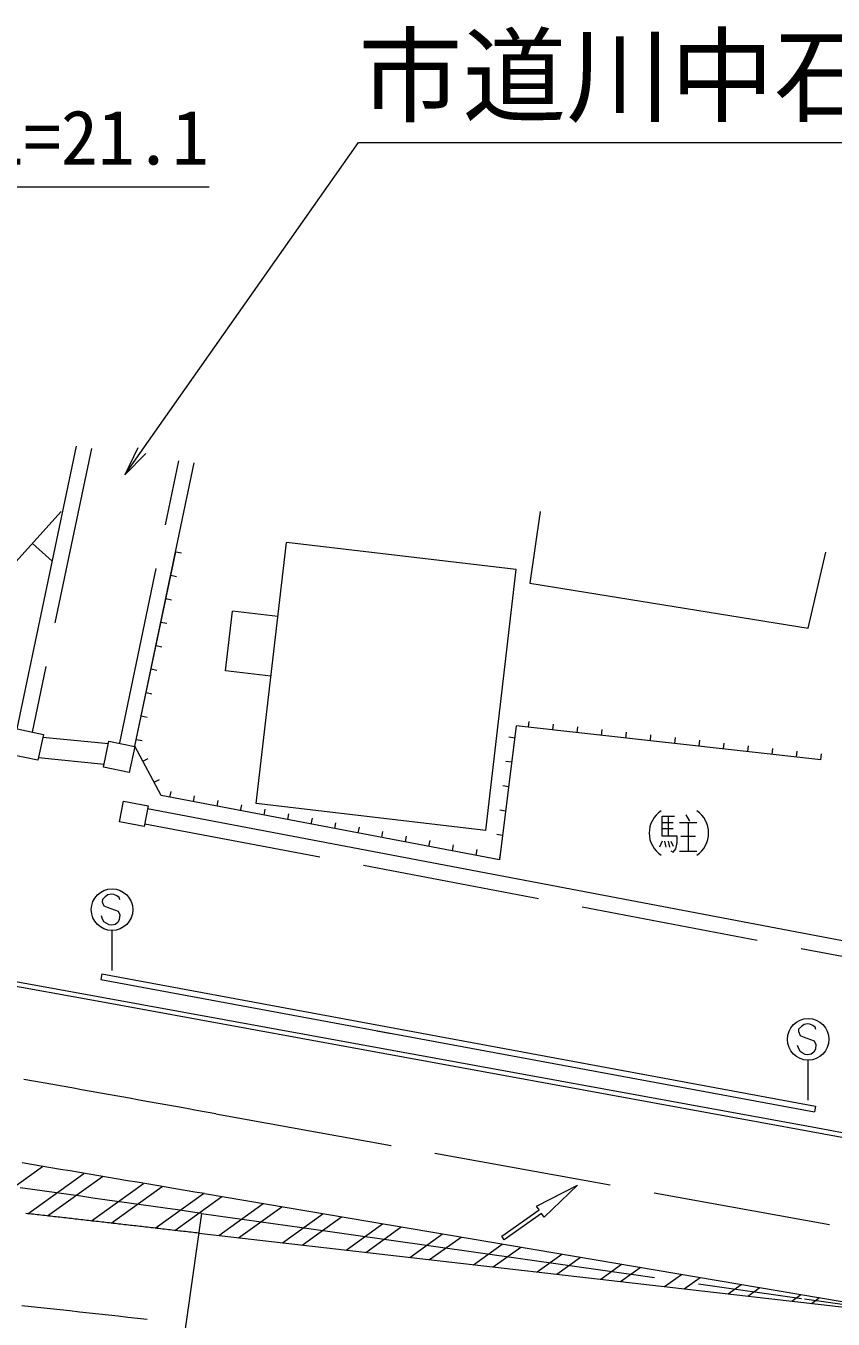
# Model space of a CAD drawing. Units: millimetres, scale not verified. Extents: x 40000 to 680000, y 20000 to 380000.
# Drawn here: x 123798 to 150985, y 275376 to 318927 of the extents above; entities that cross this region are included whole.
import ezdxf
from ezdxf.enums import TextEntityAlignment as Align

# ---------------------------------------------------------------- set-up
doc = ezdxf.new("R2010")
doc.units = ezdxf.units.MM
doc.header["$LTSCALE"] = 1000
doc.linetypes.add('CHAIN', pattern=[18.5, 12, -1.5, 3.5, -1.5])
doc.linetypes.add('DASHED', pattern=[7.5, 6, -1.5])
for name, color, linetype, lineweight in [('M-BGD', 7, 'Continuous', 13), ('M-BGD-HTXT', 7, 'Continuous', 13), ('M-BMK', 2, 'CHAIN', 13), ('M-STR-HTXT', 7, 'Continuous', 13), ('M-STR-STRC', 7, 'Continuous', 13)]:
    doc.layers.add(name, color=color, linetype=linetype, lineweight=lineweight)
doc.styles.add('ＭＳ ゴシック', font='')
doc.styles.get('ＭＳ ゴシック').set_extended_font_data('MS Gothic')

# ---------------------------------------------------------------- blocks, each defined once
blk = doc.blocks.new('open_arrow')
at = {"color": 0, "linetype": 'Continuous', "lineweight": -2}
blk.add_lwpolyline([(7.5, 1.25), (0, 0), (7.5, -1.25)], dxfattribs=at)

msp = doc.modelspace()

# ---------------------------------------------------------------- linework, layer by layer
at = {"layer": 'M-BGD'}
for p, q in [((125494, 304770), (123499, 295252)), ((127468, 294672), (129470, 304210)), ((124989, 302572), (123058, 300430)), ((141122, 302568), (140769, 300165)), ((124023, 301501), (124685, 300904)), ((131551, 292742), (132578, 301530)), ((140312, 300620), (132578, 301530)), ((128844, 301219), (129039, 301178)), ((150147, 298648), (150741, 301206)), ((139285, 291832), (140312, 300620)), ((128678, 300429), (128874, 300388)), ((140769, 300165), (150147, 298648)), ((128512, 299639), (128708, 299598)), ((130524, 297208), (130759, 299217)), ((132287, 299039), (130759, 299217)), ((128347, 298849), (128542, 298808)), ((128181, 298060), (128377, 298019)), ((128015, 297270), (128211, 297229)), ((132052, 297029), (130524, 297208)), ((127849, 296480), (128045, 296439)), ((127684, 295690), (127879, 295649)), ((140724, 295307), (140747, 295506)), ((141545, 295216), (141567, 295414)), ((142366, 295125), (142388, 295323)), ((123503, 295252), (124387, 295068)), ((124387, 295068), (124206, 294195)), ((124368, 294977), (126577, 294756)), ((126411, 293964), (126595, 294842)), ((126595, 294842), (127465, 294659)), ((127518, 294901), (127714, 294860)), ((140260, 294946), (140062, 294971)), ((143187, 295033), (143209, 295232)), ((144008, 294942), (144030, 295141)), ((144829, 294851), (144851, 295050)), ((145650, 294760), (145672, 294959)), ((146471, 294669), (146493, 294868)), ((127465, 294659), (127281, 293782)), ((147292, 294578), (147314, 294777)), ((148113, 294487), (148135, 294686)), ((148934, 294396), (148956, 294595)), ((149755, 294305), (149777, 294504)), ((150576, 294214), (150598, 294412)), ((124206, 294195), (123322, 294378)), ((124225, 294287), (126433, 294067)), ((127740, 294166), (127917, 294260)), ((140158, 294127), (139960, 294151)), ((127281, 293782), (126411, 293964)), ((128119, 293454), (128296, 293547)), ((128651, 292949), (128689, 293146)), ((140056, 293307), (139858, 293332)), ((126951, 292120), (127082, 292816)), ((127082, 292816), (127913, 292661)), ((129444, 292799), (129481, 292996)), ((130237, 292649), (130274, 292846)), ((131030, 292499), (131067, 292696)), ((139285, 291832), (131551, 292742)), ((127913, 292661), (127782, 291964)), ((127896, 292572), (153299, 287746)), ((131823, 292349), (131860, 292546)), ((132616, 292199), (132653, 292395)), ((133408, 292049), (133446, 292245)), ((139955, 292487), (139756, 292512)), ((145222, 291643), (145222, 292312)), ((145222, 292312), (145640, 292312)), ((145434, 292312), (145434, 291643)), ((146021, 292358), (146146, 292148)), ((127782, 291964), (126951, 292120)), ((134201, 291899), (134238, 292095)), ((134994, 291749), (135031, 291945)), ((135787, 291598), (135824, 291795)), ((145222, 292104), (145601, 292104)), ((145222, 291894), (145598, 291894)), ((145813, 292104), (146400, 292104)), ((145813, 292104), (146395, 292104)), ((146102, 292104), (146102, 291139)), ((136580, 291448), (136617, 291645)), ((137373, 291298), (137410, 291495)), ((139853, 291668), (139654, 291692)), ((145224, 291474), (145140, 291267)), ((145728, 291643), (145222, 291643)), ((145308, 291475), (145351, 291267)), ((145434, 291474), (145475, 291268)), ((145517, 291474), (145601, 291306)), ((145686, 291218), (145728, 291425)), ((145728, 291425), (145728, 291643)), ((145855, 291643), (146354, 291643)), ((138166, 291148), (138203, 291345)), ((138958, 290998), (138996, 291195)), ((139751, 290848), (139788, 291044)), ((145520, 291141), (145598, 291097)), ((145598, 291097), (145686, 291218)), ((145811, 291139), (146393, 291139)), ((139751, 290848), (139553, 290873)), ((126361, 287008), (126324, 286811)), ((126361, 287008), (150393, 282549)), ((126324, 286811), (150356, 282352)), ((135615, 285086), (136106, 284995)), ((150393, 282549), (150356, 282352))]:
    msp.add_line(p, q, dxfattribs=at)
at = {"layer": 'M-BGD', "linetype": 'DASHED'}
for p, q in [((126010, 304698), (124008, 295147)), ((126959, 294779), (128954, 304283)), ((127801, 292061), (153197, 287236))]:
    msp.add_line(p, q, dxfattribs=at)
at = {"layer": 'M-BGD'}
for points in [[(139751, 290848), (128357, 293005), (127470, 294673), (128844, 301219)], [(150576, 294214), (140310, 295353), (139751, 290848)]]:
    msp.add_lwpolyline(points, dxfattribs=at)
for centre, start, end in [((145693, 291747), 123.855, 236.145), ((145887, 291747), 303.855, 56.145)]:
    msp.add_arc(centre, 903, start, end, dxfattribs=at)
at = {"layer": 'M-BGD-HTXT'}
msp.add_lwpolyline([(127133, 303809), (135000, 315000), (164750, 315000)], dxfattribs=at)
at = {"layer": 'M-BMK'}
for p, q in [((129716, 278936), (133088, 278458)), ((133088, 278458), (150023, 276057)), ((150023, 276057), (151769, 275810))]:
    msp.add_line(p, q, dxfattribs=at)
msp.add_lwpolyline([(129716, 278936), (128902, 279052), (128494, 279110), (128087, 279167), (127680, 279225), (127273, 279282), (126866, 279340), (126459, 279398), (126052, 279455), (125644, 279512), (125237, 279570), (124830, 279627), (124423, 279684), (124016, 279741), (123609, 279798)], dxfattribs=at)
at = {"layer": 'M-STR-HTXT'}
msp.add_line((129716, 278936), (124555, 242530), dxfattribs=at)
msp.add_lwpolyline([(91045, 293536), (98726, 313508), (129976, 313508)], dxfattribs=at)
at = {"layer": 'M-STR-STRC'}
for p, q in [((126561, 289668), (126470, 289603)), ((126677, 289692), (126561, 289668)), ((126759, 289680), (126677, 289692)), ((126860, 289630), (126759, 289680)), ((126936, 289577), (126860, 289630)), ((126380, 289506), (126368, 289427)), ((126368, 289427), (126428, 289299)), ((126470, 289603), (126380, 289506)), ((126428, 289299), (126534, 289248)), ((126534, 289248), (126907, 289116)), ((126960, 289499), (126936, 289577)), ((126370, 288884), (126343, 288961)), ((126429, 288760), (126370, 288884)), ((126501, 288709), (126429, 288760)), ((126942, 288836), (126892, 288732)), ((126907, 289116), (126963, 288995)), ((126963, 288995), (126942, 288836)), ((126603, 288656), (126501, 288709)), ((126688, 288644), (126603, 288656)), ((126805, 288664), (126688, 288644)), ((126703, 287119), (126703, 288466)), ((126892, 288732), (126805, 288664)), ((126231, 286231), (121302, 287121)), ((126204, 286083), (121276, 286973)), ((150275, 281837), (126231, 286231)), ((150248, 281689), (126204, 286083)), ((150006, 285301), (149914, 285236)), ((150122, 285324), (150006, 285301)), ((150203, 285313), (150122, 285324)), ((150304, 285262), (150203, 285313)), ((150381, 285210), (150304, 285262)), ((149824, 285139), (149813, 285059)), ((149813, 285059), (149873, 284931)), ((149914, 285236), (149824, 285139)), ((149873, 284931), (149979, 284880)), ((149979, 284880), (150351, 284748)), ((150405, 285132), (150381, 285210)), ((149815, 284517), (149787, 284594)), ((149874, 284392), (149815, 284517)), ((149946, 284341), (149874, 284392)), ((150387, 284468), (150337, 284364)), ((150351, 284748), (150407, 284627)), ((150407, 284627), (150387, 284468)), ((150048, 284288), (149946, 284341)), ((150132, 284277), (150048, 284288)), ((150250, 284297), (150132, 284277)), ((150148, 282751), (150148, 284098)), ((150337, 284364), (150250, 284297)), ((155192, 280926), (150275, 281837)), ((155165, 280779), (150248, 281689)), ((122378, 279095), (124363, 280520)), ((123860, 278928), (125751, 280286)), ((124526, 278853), (126378, 280182)), ((126007, 278685), (127764, 279946)), ((126672, 278609), (128391, 279842)), ((128151, 278439), (129776, 279606)), ((129810, 279602), (154672, 275398)), ((140994, 279180), (142381, 279890)), ((142381, 279890), (141254, 278813)), ((128817, 278363), (130403, 279502)), ((130295, 278194), (131789, 279266)), ((130961, 278117), (132416, 279162)), ((141080, 279058), (140994, 279180)), ((132439, 277948), (133801, 278926)), ((133105, 277872), (134428, 278822)), ((139824, 278165), (141080, 279058)), ((141167, 278936), (139911, 278042)), ((141254, 278813), (141167, 278936)), ((134583, 277702), (135813, 278585)), ((135248, 277626), (136440, 278481)), ((129621, 278271), (154672, 275398)), ((136727, 277456), (137826, 278245)), ((137392, 277380), (138453, 278141)), ((138871, 277210), (139838, 277905)), ((139911, 278042), (139824, 278165)), ((139536, 277134), (140465, 277801)), ((141014, 276964), (141850, 277565)), ((141680, 276888), (142477, 277461)), ((143158, 276719), (143863, 277224)), ((143824, 276642), (144490, 277120)), ((145302, 276473), (145875, 276884)), ((145967, 276397), (146502, 276780)), ((147446, 276227), (147887, 276544)), ((148111, 276151), (148514, 276440)), ((149590, 275981), (149900, 276204)), ((150255, 275905), (150527, 276100))]:
    msp.add_line(p, q, dxfattribs=at)
at = {"layer": 'M-STR-STRC', "linetype": 'DASHED'}
msp.add_line((130191, 282290), (155015, 277819), dxfattribs=at)
for points in [[(130191, 282290), (129869, 282348), (129546, 282406), (129223, 282465), (128900, 282523), (128578, 282581), (128255, 282639), (127932, 282697), (127609, 282755), (127286, 282813), (126963, 282871), (126640, 282929), (126317, 282987), (125994, 283045), (125670, 283103), (125347, 283161), (125024, 283218), (124701, 283276), (124377, 283334), (124054, 283391), (123730, 283449)], [(127886, 275362), (127560, 275399), (127235, 275435), (126909, 275471), (126584, 275507), (126259, 275543), (125933, 275579), (125608, 275615), (125283, 275651), (124957, 275687), (124632, 275723), (124307, 275759), (123982, 275794), (123657, 275830)]]:
    msp.add_lwpolyline(points, dxfattribs=at)
at = {"layer": 'M-STR-STRC'}
for points in [[(129810, 279602), (129487, 279657), (129164, 279711), (128841, 279766), (128518, 279820), (128194, 279875), (127871, 279930), (127548, 279984), (127225, 280039), (126902, 280093), (126578, 280148), (126255, 280202), (125932, 280257), (125609, 280311), (125285, 280365), (124962, 280420), (124639, 280474), (124315, 280528), (123992, 280582), (123669, 280636)], [(129621, 278271), (129557, 278278), (129493, 278286), (129429, 278293), (129365, 278300), (129301, 278308), (129237, 278315), (129173, 278322), (129109, 278330), (129045, 278337), (128981, 278344), (128917, 278352), (128853, 278359), (128789, 278366), (128725, 278374), (128661, 278381), (128597, 278388), (128533, 278396), (128469, 278403), (128405, 278410), (128341, 278418), (128277, 278425), (128213, 278432), (128149, 278440), (128085, 278447), (128021, 278454), (127957, 278462), (127892, 278469), (127828, 278476), (127764, 278484), (127700, 278491), (127636, 278498), (127572, 278506), (127508, 278513), (127444, 278520), (127380, 278528), (127316, 278535), (127252, 278542), (127188, 278550), (127124, 278557), (127060, 278564), (126996, 278572), (126932, 278579), (126868, 278586), (126804, 278594), (126740, 278601), (126676, 278608), (126612, 278616), (126548, 278623), (126484, 278630), (126420, 278637), (126356, 278645), (126292, 278652), (126228, 278659), (126164, 278667), (126100, 278674), (126036, 278681), (125972, 278689), (125908, 278696), (125844, 278703), (125780, 278710), (125716, 278718), (125652, 278725), (125587, 278732), (125523, 278740), (125459, 278747), (125395, 278754), (125331, 278761), (125267, 278769), (125203, 278776), (125139, 278783), (125075, 278791), (125011, 278798), (124947, 278805), (124883, 278812), (124819, 278820), (124755, 278827), (124691, 278834), (124627, 278841), (124563, 278849), (124499, 278856), (124435, 278863), (124371, 278870), (124307, 278878), (124243, 278885), (124179, 278892), (124115, 278899), (124051, 278907), (123987, 278914), (123923, 278921), (123859, 278928), (123795, 278936)]]:
    msp.add_lwpolyline(points, dxfattribs=at)
for centre in [(126700, 289166), (150144, 284798)]:
    msp.add_circle(centre, 700, dxfattribs=at)

# ---------------------------------------------------------------- block references
at = {"layer": 'M-BGD-HTXT', "xscale": 133, "yscale": 133, "rotation": 54.9}
msp.add_blockref('open_arrow', (127133, 303809), dxfattribs=at)

# ---------------------------------------------------------------- texts
at = {"layer": 'M-BGD-HTXT', "style": 'ＭＳ ゴシック'}
msp.add_text('市道川中石原2号線', height=2566, dxfattribs=at).set_placement((135000, 315200), align=Align.BOTTOM_LEFT)
at = {"layer": 'M-STR-HTXT', "style": 'ＭＳ ゴシック'}
msp.add_text('ボックスカルバート L=21.1', height=1833, dxfattribs=at).set_placement((114351, 313708), align=Align.BOTTOM_CENTER)

doc.saveas('drawing.dxf')
